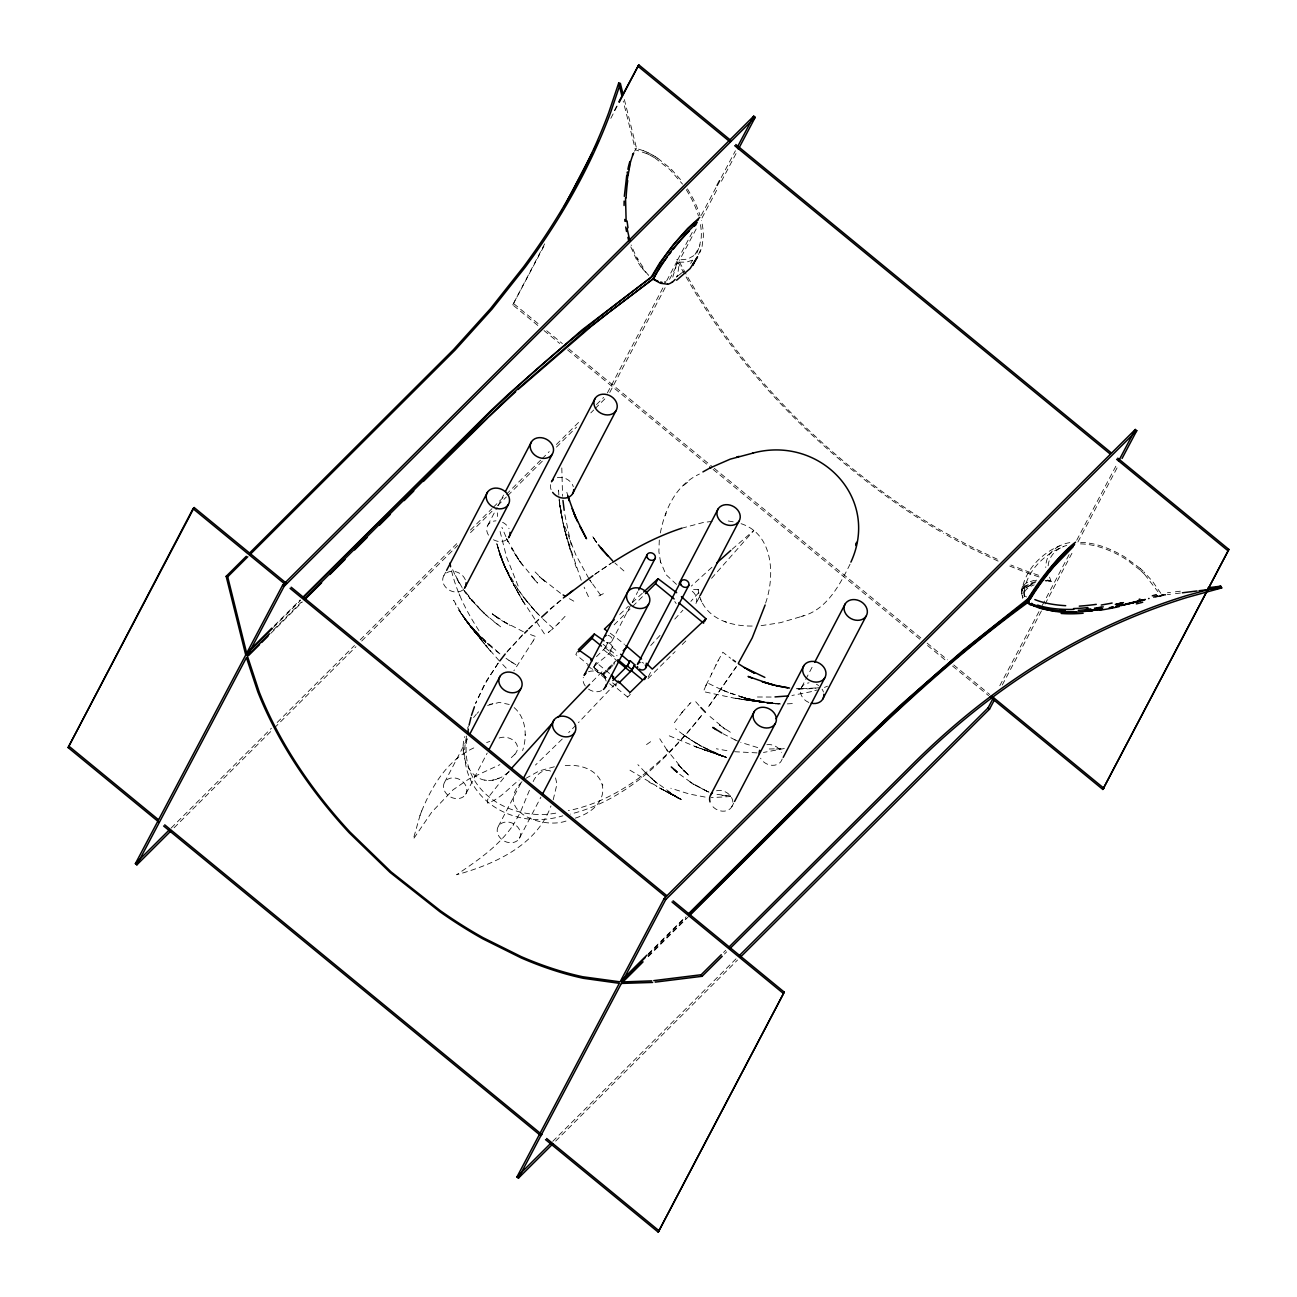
<?xml version="1.0" encoding="UTF-8"?>
<svg xmlns="http://www.w3.org/2000/svg" width="1297" height="1297" viewBox="0 0 1297 1297"><rect width="100%" height="100%" fill="white"/><g stroke="black" fill="none" stroke-linecap="round" stroke-linejoin="round"><path stroke-width="0.75" stroke-dasharray="5 3.75" d="M692.258 260.211L686.453 262.14L679.433 262.156L677.699 274.332A43.368 19.568 70.8 0 1 676.548 277.218M514.147 707.595C526.242 718.003 527.328 736.226 522.626 750.574M493.541 780.016C470.422 784.734 458.311 755.276 464.861 736.453M467.001 738.593C458.263 791.446 512.412 823.173 559.153 812.441M561.812 467.941L562.558 496.265M1048.154 565.784C1048.851 555.748 1057.331 547.772 1066.783 545.437M659.298 540.038L658.876 551.549L660.676 562.833M1023.982 591.902L1024.825 596.588M1024.095 591.254C1027.289 570.242 1044.555 554.062 1063.653 546.507M466.628 736.048C453.172 793.845 510.11 832.026 562.849 815.813M660.351 532.954C665.021 508.943 675.996 484.916 699.391 474.07M765.587 603.105C775.249 575.479 773.417 533.245 740.084 523.372M694.981 254.471L699.261 247.273L701.223 237.756A84.386 47.584 45.1 0 0 700.267 223.473M553.203 799.795L556.964 784.101L554.905 775.136M420.082 815.213L413.289 839.191L431.788 812.084L452.993 789.857L468.671 779.124L499.864 764.663M1023.868 587.071A50.34 17.023 5.2 0 0 1023.074 588.011L1021.501 592.113A60.181 19.941 1.6 0 1 1022.214 590.2M1021.906 590.232L1022.668 588.692M666.172 513.109L665.312 515.412M421.72 810.949C432.55 784.572 449.086 757.675 476.793 746.65M419.952 815.57L421.882 810.528M696.829 253.174L700.056 244.825M698.516 254.455L702.066 246.479L703.363 236.524A87.872 49.545 45.1 0 0 701.888 222.63L701.385 220.441M529.435 790.311L520.113 812.83L513.093 825.249L513.693 824.406C498.324 846.617 478.658 859.635 456.609 874.762C494.222 864.353 536.877 845.433 550.966 805.94M699.813 252.672L701.012 249.656M467.52 728.33L468.412 726.255M850.086 564.13C839.775 584.817 826.854 609.444 802.875 616.01M705.876 685.627L706.33 684.654M706.006 685.351L703.379 691.593L733.713 698.045M706.152 685.027L718.376 660.189M711.34 674.245L711.761 673.402M715.847 665.134L716.333 664.177M533.424 640.491L513.855 670.808M533.164 641.01L534.234 638.87M611.973 641.058L631.315 604.029M632.239 602.278L637.767 591.691M537.801 325.45L512.753 304.892L545.372 242.49M614.356 110.537L618.085 103.42M512.753 304.892L545.567 243.139M610.822 118.335L618.28 104.068M443.817 575.722L445.682 572.172M487.818 525.253L497.108 507.5M498.032 505.717L503.609 495.065M444.579 782.302L467.698 738.106M465.704 794.202A12.127 9.857 27.6 0 0 454.161 777.908A12.127 9.857 27.6 0 0 445.568 792.678A12.127 9.857 27.6 0 0 465.704 794.202L487.202 753.054M577.522 651.256L575.819 654.515L588.319 664.777M498.291 826.416L521.41 782.204M587.557 665.539L592.259 669.414L596.263 662.54L609.622 673.548M596.263 662.54L593.151 668.474L609.087 681.573M596.425 656.704L604.532 648.63L607.855 642.793M604.532 648.63L608.082 642.566C622.917 649.635 594.237 662.102 592.259 669.414M612.865 646.279L609.168 652.521L616.415 658.471M594.058 667.615L602.327 674.408L614.778 661.956M605.942 677.374L603.235 675.007L612.978 665.312M519.416 838.3A12.127 9.857 27.6 0 0 507.857 822.022A12.127 9.857 27.6 0 0 499.264 836.776A12.127 9.857 27.6 0 0 519.416 838.3L540.914 797.152M609.655 683.697L614.356 687.556L615.848 684.719M618.102 681.12L614.356 687.556M612.622 682.87L616.172 685.773L615.135 686.794L627.635 697.056L630.018 692.501M648.224 676.904L651.467 670.679M699.342 597.123L695.646 604.191A12.127 9.857 27.6 0 0 690.798 590.167M731.8 806.783L733.648 803.248M801.643 687.199L813.722 664.113M607.385 392.926L663.107 287.529M666.658 280.833L677.261 260.762L676.515 259.319L676.58 261.167M677.553 259.984L692.614 231.741M701.288 215.334L716.268 186.995M721.262 177.543L735.415 150.776M609.752 392.456L665.134 287.707M669.528 279.39L678.315 262.756A402.346 226.845 45.1 0 0 782.496 405.669C814.97 439.829 850.962 470.568 889.11 498.21A423.957 239.037 45.1 0 0 943.357 533.278M696.181 228.969L679.45 260.357M702.017 217.945L718.052 187.611M721.44 181.223L737.474 150.874M999.792 685.708L1041.329 607.158M1042.237 605.456L1069.328 554.224M1076.705 540.249L1116.685 464.634M1002.289 684.994L1041.426 610.968M1045.074 604.094L1073.284 550.722M1077.92 541.968L1118.371 465.428M718.1 660.724L722.834 652.229L730.568 658.228M533.164 781.605C535.807 775.184 543.654 767.678 551.014 771.245M514.714 754.514C524.345 743.489 507.111 732.854 497.124 739.014M736.437 666.447L707.822 707.692L736.242 666.966M672.786 277.153L676.694 263.631M690.62 263.437L692.663 260.227M674.375 722.705L683.811 710.124M498.097 663.156L483.862 685.643L475.594 703.396L487.121 679.855L498.729 662.459M473.6 717.549L476.275 714.258M1023.349 586.374L1024.273 585.32M514.941 754.222L508.635 760.155M681.736 712.718L691.771 701.547L689.501 703.785M701.612 715.312C667.485 758.534 624.019 799.292 568.329 810.674M701.061 716.155C667.096 759.15 625.267 800.573 570.356 814.094M506.868 652.099L523.323 634.411M507.386 651.353L523.761 633.471M509.186 771.05L490.039 795.142L487.315 800.314L487.494 803.086C499.993 799.341 508.91 787.782 519.124 780.081M565.087 616.318L557.175 624.765M711.55 578.316L753.833 530.457L732.189 549.215M698.759 592.599L690.863 601.37M674.797 619.123L682.887 610.206M659.995 635.4L650.672 645.582M1025.943 588.027L1027.143 586.909M615.329 683.778L578.43 722.64M477.037 713.415L478.674 711.794M576.014 725.104L568.653 732.594M592.324 681.606L604.483 669.252M559.396 622.544L551.582 629.92M274.445 625.527L300.255 599.846M273.472 627.343L300.564 600.381M273.489 629.872L301.374 602.1M270.749 633.439L302.379 601.938M171.188 828.021L271.43 728.217M277.153 722.51L354.486 645.517M360.209 639.826L457.582 542.876M470.471 530.035L491.952 508.651M493.379 507.224L504.841 495.827M506.268 494.4L540.638 460.176M542.065 458.749L549.231 451.615M556.397 444.498L580.732 420.26M596.49 404.567L603.64 397.449M174.106 827.778L272.905 729.4M274.348 727.974L355.962 646.717M361.701 641.01L457.63 545.486M470.519 532.645L492.001 511.261M497.724 505.554L506.316 497.01M507.759 495.584L543.556 459.932M556.445 447.108L576.484 427.151M590.816 412.884L593.669 410.03M595.096 408.604L606.558 397.206M614.13 624.846L631.25 607.807M632.677 606.38L644.09 595.015M602.327 674.408L616.497 660.303L608.277 653.412M613.854 664.421L614.746 663.545M603.186 675.105L614.519 663.837M627.635 697.056L630.342 694.381M648.014 678.59L675.121 651.597M682.254 644.496L686.535 640.232M648.305 953.781L683.973 918.276M648.062 954.722L686.145 916.801M648.03 956.197L686.081 918.325M648.354 956.586L688.042 917.076M723.515 952.484L725.753 950.263M724.456 954.041L726.693 951.82M552.749 1141.344L736.031 958.84M555.651 1141.101L737.523 960.039M562.25 739.014L535.466 765.035M1023.982 587.103L1030.175 583.342M521.994 781.686C492.714 811.371 544.708 830.469 567.875 820.32M528.803 629.094L540.136 618.474M528.641 628.672L539.39 618.604M619.707 614.486L628.461 606.218M607.369 643.247L606.526 642.68M632.223 602.7L642.599 593.005M693.798 255.639L687.637 259.124L679.936 259.838L676.369 264.021L677.942 262.999M711.972 567.259L706.946 571.815A1400.971 227.98 -51.9 0 0 691.317 586.098M550.155 609.023L560.304 600.479M509.137 771.861L501.161 777.406L492.52 780.243M550.366 609.233L561.115 600.219M550.836 630.423L548.209 632.514L551.89 629.677M683.6 485.467L687.507 482.354M680.244 274.056L676.904 276.666L683.908 271.203M646.522 744.591L652.342 740.474M1026.446 587.525L1034.049 583.407M525.642 778.476L539.13 770.937L554.532 766.722M594.561 574.555L611.746 562.817M595.21 573.971L610.919 563.498M1028.067 586.212L1033.061 583.763M603.364 593.653L597.998 596.377M1059.357 545.972C1048.56 552.084 1045.949 559.072 1045.739 567.47M1069.847 542.616A93.935 52.966 45.1 0 0 1065.907 543.475C1044.263 550.285 1024.808 568.508 1021.76 591.529C1021.923 593.345 1022.766 595.047 1023.836 596.507M487.623 705.422L499.232 702.407L509.235 704.466M575.301 818.131C619.917 803.945 606.38 760.269 562.622 765.83M824.438 687.442L827.567 686.162M1030.353 581.607L1034.049 580.375M761.112 625.673L780.421 622.673L801.773 616.399M800.914 616.723L803.751 615.686M486.618 742.565L489.812 741.398M489.52 704.53L490.833 704.076M491.758 703.752L492.941 703.347M496.832 779.157L494.497 779.805M497.805 778.816L499.118 778.362M681.752 528.219L703.363 522.464L712.799 521.313M814.759 690.669L817.045 689.988M784.312 748.531L763.463 752.455M811.549 691.593L791.916 695.484M1035.963 581.623L1034.422 581.98A42.671 14.689 6.4 0 0 1030.304 583.391M730.681 796.553L711.259 797.623M803.119 688.95L798.028 688.82L817.288 687.913M815.246 688.204L818.602 687.702M1180.351 591.189L1175.309 591.821M1180.383 593.037L1175.341 593.669M1170.51 592.421L1167.397 592.761M1170.51 594.253L1167.365 594.593M1045.69 581.105L1047.441 580.943M778.962 748.872L780.989 748.709L768.213 749.018M1160.88 593.345L1152.595 581.461L1144.035 571.977M776.287 749.082L778.2 748.953M1047.295 580.067L1050.862 580.716L1049.63 580.797M792.321 703.59L786.776 703.898L788.43 703.866M757.026 752.876L734.248 751.709M771.164 697.04L756.021 696.992M730.665 795.92L715.393 794.218M752.179 626.046C733.097 626.289 710.659 620.29 701.693 601.711M698.58 589.746L691.317 589.26M798.028 688.82L801.238 688.918M760.999 701.888L751.336 699.877L780.599 703.963M796.293 688.691L799.795 688.885L796.374 688.691M779.14 703.898L765.181 702.585L748.337 699.083L763.803 702.358L757.837 701.337L779.14 703.898L732.854 697.916L736.972 698.597M773.466 703.541L777.616 703.817L759.864 701.855L773.466 703.541L761.307 701.969L766.235 702.715M774.876 703.671L776.222 703.768L757.497 701.58L767.662 702.779M775.865 703.687L755.324 701.255L762.652 702.228L760.285 701.936M774.131 703.541L762.101 702.163L767.305 702.796L764.257 702.439M726.515 795.92L721.975 795.515L724.585 795.758M768.57 703.006L772.364 703.379M757.643 701.385L765.181 702.585L743.813 697.818L771.747 703.25M766.397 702.715L769.559 703.039M757.497 701.58L762.523 702.163M765.003 702.52L745.84 699.958M759.75 701.839L751.53 700.785L756.102 701.369M755.049 701.239L757.172 701.531L748.58 700.364M753.152 700.996L744.105 699.715M705.114 797.071L689.307 794.007L670.841 788.252M769.234 703.12L747.169 698.791M679.433 262.075L679.531 262.091A400.206 225.646 45.1 0 0 783.307 404.777C815.683 438.84 851.562 469.482 889.612 497.043A421.59 237.708 45.1 0 0 943.681 531.965L970.513 546.523L998.009 559.574A421.298 237.546 45.1 0 0 999.841 560.369M745.451 699.91L741.219 699.278L754.384 701.158M484.689 780.081L486.537 780.356M759.523 701.693L764.922 702.52M737.944 698.743L742.451 699.472M726.936 750.671L716.333 748.774M759.41 701.612L764.711 702.488M763.803 702.358L748.337 699.083M677.78 259.562L676.726 259.368M728.265 520.972L738.382 522.723M762.879 702.261L739.371 696.44L746.537 698.613L725.104 691.22M757.724 747.591L740.765 742.354M750.412 699.618L757.091 701.174M730.276 693.247L751.433 699.877M740.165 696.7L745.645 698.337M721.294 755.567L714.663 753.395L725.963 757.172M725.574 757.043L716.884 754.157L726.417 757.383L716.025 753.703M718.797 754.773L714.663 753.395L723.839 756.427L712.264 752.568M697.364 747.38L701.029 748.693L694.495 746.31L716.479 754.011L706.249 750.493M719.689 755.049L722.656 756.119L717.873 754.384L726.417 757.383M723.499 756.378L718.489 754.578M713.01 752.844L702.18 749.099M1038.557 575.268L1033.904 573.696A421.298 237.546 45.1 0 1 1010.898 565.022M703.185 749.471L708.843 751.417M717.046 754.189L724.569 756.767L702.909 747.121L725.834 757.335M707.643 751.028L704.806 750.039L705.908 750.412M535.158 636.324L528.917 633.99M724.18 621.376L726.547 622.236M721.602 755.762L716.674 753.816L724.812 756.897M698.191 747.688L667.858 735.253M720.078 755.178L723.191 756.329M643.263 150.647L636.584 148.539L624.279 99.188M723.11 756.329L716.819 753.93L720.71 755.454M643.344 150.679L646.684 152.073M725.607 691.414L720.71 689.339L730.843 693.457M707.562 791.592L690.02 781.978L693.571 784.312L707.562 791.592L692.809 783.826L693.571 784.312L679.693 774.293M714.388 752.811L718.068 754.384L713.123 752.26L719.462 754.951M523.34 631.72L500.82 620.047L510.37 625.576M998.139 561.115L970.464 547.983L943.47 533.326M721.083 689.485L707.562 682.984M734.41 739.598L737.636 741.057M646.749 152.106L648.143 152.77M646.976 153.695L635.433 149.771L623.208 101.085M647.025 153.711L649.408 154.862M735.286 740.02L722.575 733.47M712.799 752.098L713.788 752.568L695.062 742.549L700.445 745.726M648.224 152.803L649.619 153.5M667.144 792.029L670.938 793.975L662.475 789.516L673.905 795.547L665.831 791.283M664.615 790.667L661.048 788.787L680.374 798.968L656.687 786.42M709.508 750.541L699.796 745.353M670.257 793.667L671.781 794.461M672.576 794.899L676.58 796.974L670.549 793.732L680.05 798.952L671.587 794.072L679.936 798.984L674.408 795.791L678.542 798.141M650.251 153.824L653.007 155.316M650.024 155.186L654.888 157.942M672.446 794.785L681.33 799.552L667.842 791.51L674.294 795.758M679.644 798.66L671.959 794.445L676.094 796.78L673.662 795.418M659.476 787.928L661.94 789.257L628.348 769.234M670.517 793.78L676.531 796.99M677.277 797.46L672.948 794.899L681.573 799.779M573.777 601.16L568.167 597.982M668.587 792.743L672.284 794.737M677.877 797.736L672.884 794.915L678.671 798.255M730.341 732.238L719.543 725.055L725.299 729.271L708.032 714.89M507.711 624.149L492.228 613.773L498.988 618.864L492.714 614.211L495.584 616.415M653.072 155.364L655.261 156.661M648.986 782.059L652.196 783.907M696.213 743.246L691.025 739.987L701.093 746.115M677.812 797.833L655.066 781.491L659.2 784.961M655.325 156.71L657.709 158.218M654.936 157.975L669.722 169.421L682.53 184.109M513.142 663.075L508.732 660.189L517.39 665.701M676.483 584.38L665.993 574.636L660.173 560.936M687.491 737.62C670.711 726.109 704.66 749.212 687.134 737.393M657.774 158.266L670.889 168.788L682.449 181.775M560.531 593.264L539.212 576.435L544.935 581.672L534.964 571.799M508.91 660.319L506.025 658.325M683.487 734.832L675.494 728.784M498.551 618.604L491.839 613.368M495.957 650.867L500.869 654.628L475.448 631.979L479.193 635.903L461.197 613.789L474.864 631.979L458.976 610.255L472.967 629.321L468.622 623.938M494.027 621.782L500.804 626.954L485.386 614.47L471.816 600.543L486.002 615.005L479.744 609.104M611.989 647.138L617.55 651.645M688.739 775.055L682.854 769.851L688.302 774.779L683.227 770.272L685.529 772.396M623.906 570.939L614.956 563.06M603.51 649.651L608.228 653.51M513.871 303.757L540.492 325.612M546.75 330.751L562.395 343.608M568.653 348.747L712.669 467.001M714.225 468.282L920.838 637.946M927.096 643.101L947.442 659.8M953.717 664.939L989.708 694.511M544.059 330.589L559.704 343.446M567.535 349.866L711.534 468.12M713.107 469.417L921.275 640.361M927.533 645.501L946.324 660.919M952.582 666.058L988.59 695.63M603.105 644.301L617.08 655.779M605.31 647.852L610.028 651.726M594.123 667.517L602.392 674.31M603.235 675.007L606.331 677.553M492.455 648.03L483.83 640.41M553.268 628.413L543.184 619.236M485.386 614.47L489.034 617.664M1140.225 568.426L1124.418 556.753A90.547 51.053 45.1 0 0 1078.407 542.389M1140.339 568.54L1143.062 571.037M687.799 774.422L676.823 763.187L684.508 771.488L666.593 749.52L668.717 752.568M1140.014 569.95L1127.644 560.369A75.161 42.379 45.1 0 0 1119.23 555.294L1114.966 553.073A91.26 51.458 45.1 0 0 1078.407 543.897M1140.663 570.55L1144.473 574.214M469.076 624.57L489.374 645.42L469.79 625.446L485.856 642.307L479.517 636.227M538.612 614.665L534.38 610.157L542.357 618.442M1144.635 574.393L1157.945 591.74M480.457 609.817L462.867 588.806M645.063 772.185L637.881 764.663M506.203 668.101L501.599 663.318M480.166 636.859L472.805 629.029M507.046 539.584L519.87 561.455L537.639 583.066L534.413 579.597M499.215 660.773L485.986 645.744L490.785 651.353L488.029 648.16M534.721 610.53L523.518 597.139L534.721 610.53L530.846 606.169M472.124 628.251L476.096 632.66L467.941 623.144L482.387 639.064L465.039 619.253L467.26 622.187M699.018 705.487L694.398 700.202M531.527 576.322L534.704 579.921M475.253 631.752L468.865 624.327L472.351 628.51M472.367 628.802L480.62 639.21L466.272 620.923L473.535 629.839M469.822 625.494L474.313 630.796L467.941 623.144M485.986 645.744L488.693 648.922M469.336 597.56L470.244 598.711L464.91 591.756L472.659 601.565M483.716 643.004L486.699 646.587L463.71 617.469L470.373 626.321M483.441 642.68L478.609 636.73M482.549 641.61L470.227 626.111M470.552 626.467L471.784 627.975M527.555 602.246L517.373 588.562L524.896 598.938M467.131 622.122L473.324 630.05L466.385 621.133M473.551 630.391L476.923 634.655M475.01 632.223L470.211 626.029L475.156 632.433M642.42 268.657L648.468 275.24L641.545 266.76M470.892 626.954L467.585 622.673L469.563 625.267M600.592 595.145L589.713 579.889M465.039 619.253L468.298 623.63M544.4 633.844L521.41 598.598L525.431 605.391M520.583 562.444L517.649 558.213L522.902 565.605L519.87 561.455M464.877 619.091L453.626 600.235L455.977 604.937M596.717 542.6L595.015 540.217L597.236 543.33L592.064 535.548L594.431 539.309M462.737 616.026L465.915 620.501M596.669 542.649L592.032 535.45M666.95 750.039L659.751 738.755M591.675 582.888L589.811 580.051M462.105 587.59L454.128 573.031M517.86 589.292L505.457 567.843M479.015 630.715C466.109 611.098 455.344 589.665 450.578 566.53M686.291 189.638L691.35 198.425A84.775 47.794 45.1 0 1 698.467 215.999M458.749 609.833L461.683 614.502M514.228 552.798L518.411 559.315L511.521 548.226L512.396 549.701M588.725 578.381L575.706 554.63L565.054 526.955M521.41 598.598L523.793 602.683M519.821 595.793L521.994 599.619L514.147 585.514M638.335 261.605L631.088 244.971M517.26 591.27L519.513 595.274M518.751 593.945L504.825 566.935L498.08 549.004L504.095 565.395L512.996 583.342M518.054 592.697L513.563 584.477L515.963 588.87M636.422 259.465L630.682 246.592M505.879 569.237L514.552 586.309L512.25 581.996M510.629 578.884L511.715 580.959L503.836 564.73M509.591 576.808L513.272 583.942M500.853 557.256L500.042 555.084L510.71 578.932M510.872 579.305L511.926 581.38L509.543 576.679M508.165 574.004L510.499 578.624L507.5 572.625M508.165 574.036L509.316 576.306L504.825 566.935L507.062 571.782M505.603 568.686L508.067 573.663L502.879 562.493M506.446 538.304L507.97 541.514L501.923 527.328M588.449 596.685L584.12 587.152M504.095 565.395L506.543 570.664L497.075 545.356L504.792 566.902M518.103 585.985L506.527 556.916L499.28 528.349M699.359 595.534L700.866 599.863M700.769 599.652L701.774 601.905M502.036 560.466L506.025 569.594M1022.214 595.907L1023.074 597.512L1021.614 594.075A71.854 24.043 -2.2 0 0 1021.906 595.923M452.685 569.691L455.02 574.993M503.998 565.103L496.281 542.016L500.464 556.348M459.057 593.815L459.835 595.663M1050.781 580.553L1049.516 577.133M501.242 558.423L503.268 563.465M581.218 580.278L566.14 535.385M501.696 559.607L499.264 552.733M574.911 563.595L576.403 567.746M571.539 553.576L572.934 557.856M569.853 548.242L571.28 552.717M559.088 498.697L562.768 521.961L559.169 499.929L562.768 521.961L570.323 549.717L568.832 544.87M569.302 546.459L566.951 538.385M602.813 785.123L602.538 784.182M568.216 497.14L566.594 491.45L567.162 493.444M565.784 534.202L567.194 539.212M567.454 540.184L564.989 531.138L566.351 536.212M564.082 527.555L562.217 519.335L565.557 533.278L564.244 528.171M571.28 545.275L564.762 514.244M563.514 525.188L564.795 530.408M698.84 593.507L698.11 589.324M560.628 511.018L561.147 514.001L559.785 505.327L560.174 507.97M560.369 509.186L560.742 511.602L559.461 502.669M559.866 505.96L559.169 499.929M497.318 512.866L497.626 516.465M558.829 495.114L558.521 488.353L558.602 490.996M1021.485 593.021L1021.598 593.929L1021.485 592.842M525.188 734.28L525.22 735.172M463.434 747.672L463.499 750.931M641.918 662.459A4.458 3.632 27.6 0 1 643.669 663.189M608.001 635.352A4.458 3.632 27.6 0 1 612.184 640.459A4.458 3.632 27.6 0 1 606.412 642.404M506.543 539.747A12.127 9.857 27.6 0 1 492.665 539.276M488.483 535.158A12.127 9.857 27.6 0 1 496.005 520.827M502.571 522.286A12.127 9.857 27.6 0 1 509.04 528.657M782.204 758.94A12.127 9.857 27.6 0 1 772.38 765.327A12.127 9.857 27.6 0 1 760.528 758.21M766.867 744.721A12.127 9.857 27.6 0 1 781.507 752.39M551.095 489.585A12.127 9.857 27.6 0 1 550.901 483.084M557.337 477.685A12.127 9.857 27.6 0 1 573.306 486.667M716.511 790.765A12.127 9.857 27.6 0 1 731.8 798.044A12.127 9.857 27.6 0 1 726.482 810.755A12.127 9.857 27.6 0 1 710.951 804.091M462.543 590.216A12.127 9.857 27.6 0 1 444.952 586.309A12.127 9.857 27.6 0 1 448.892 571.815A12.127 9.857 27.6 0 1 465.347 579.84M601.581 690.653A12.127 9.857 27.6 0 1 588.271 688.95M585.271 686A12.127 9.857 27.6 0 1 583.31 677.374M588.481 671.765A12.127 9.857 27.6 0 1 606.121 681.006M808.793 702.439A12.127 9.857 27.6 0 1 800.525 691.301A12.127 9.857 27.6 0 1 809.036 682.822M816.397 684.232A12.127 9.857 27.6 0 1 818.618 685.562M822.087 689.193A12.127 9.857 27.6 0 1 823.433 692.063M610.206 633.212A181.953 102.593 45.1 0 1 624.473 644.382M676.191 603.527A12.127 9.857 27.6 0 1 674.797 601.5M1024.533 596.766A72.697 24.221 -3.5 0 1 1024.063 595.258M1024.581 591.951A48.313 15.84 2 0 1 1034.179 584.85M1045.025 580.683A42.72 14.543 6 0 1 1048.916 580.343M1022.701 598.339A84.516 29.75 -7.7 0 1 1022.441 597.82M1023.333 588.757A44.828 15.013 4.4 0 1 1037.178 582.142M1024.063 595.015A57.992 18.806 1.5 0 1 1026.203 588.06M1025.003 586.536A45.541 15.791 7.8 0 1 1025.473 585.709M1048.446 581.64A46.465 13.959 4.3 0 1 1051.705 581.429M643.02 267.117A93.173 49.059 -88.6 0 1 637.297 257.811M634.492 151.165A59.127 14.818 -88.5 0 1 635.206 150.128A61.218 15.434 -88.8 0 1 636.519 148.053M1039.075 576.954A423.957 239.037 45.1 0 1 1007.396 565.087M687.394 188.859A73.783 41.601 45.1 0 1 687.75 189.411L692.89 198.295A87.839 49.529 45.1 0 1 700.088 215.724M1034.666 580.634A43.223 14.332 5.7 0 1 1036.725 580.164M1023.852 585.239A45.719 16.034 7 0 1 1029.445 581.299M1021.987 591.092A57.084 19.147 4.5 0 1 1022.749 586.293M1026.527 597.009A86.137 29.474 -5.3 0 1 1025.57 596.166M641.285 267.36A95.135 52.464 -86.2 0 1 638.011 262.237M811.971 688.545L806.442 688.902L811.971 688.545M708.956 792.11L706.33 791.089L708.924 792.127M656.055 782.35L651.516 778.346L656.055 782.35M652.294 779.043L648.078 775.136L652.294 779.043M648.662 775.687L644.674 771.796L648.662 775.687M465.915 593.151L463.904 590.33L465.915 593.151M459.268 583.034L456.512 578.024L459.268 583.034"/><path stroke-width="1.5" d="M624.068 205.51L624.133 201.084M625.527 197.728L626.143 221.511M624.327 196.366L626.775 174.965M467.795 732.87L468.33 729.044M627.245 179.764L627.975 175.111M850.897 562.136C880.825 497.108 818.974 434.868 752.649 453.172M856.506 542.324L856.15 544.318M627.1 173.133L627.343 171.917M856.296 543.54L855.89 545.534M629.045 169.469L630.05 165.092M627.894 169.291L628.413 167.037M469.076 725.169L471.006 717.306M628.478 166.762L628.688 165.951M623.079 94.357L620.388 83.511L618.718 82.992L608.779 112.515A1030.158 619.496 -14 0 1 523.599 266.842L490.509 308.637L453.61 349.541L249.64 552.96M620.388 83.511L610.611 112.547A1032.12 620.663 -14 0 1 525.22 267.198L492.066 309.059L455.117 350.012L250.045 554.549M471.476 715.328L474.426 706.8M765.133 604.986L752.228 637.865L738.366 663.237M609.833 311.718L654.304 278.012M304.033 599.457L467.877 436.359L516.433 390.121L585.936 329.843L652.845 279.017L660.368 265.982L672.17 249.689L685.61 233.914L697.235 222.549M654.823 276.861L655.569 275.337M638.675 589.924L655.261 558.196M645.582 668.101L688.869 585.239M158.915 822.12L68.125 747.575L193.026 508.667L194.161 507.549L286.507 583.374M68.125 747.575L194.161 507.549M560.288 213.956L562.152 210.39M564.017 206.823L591.983 153.338M593.848 149.771L598.501 140.854M619.009 101.636L638.773 64.85L731.135 140.692M567.94 200.354L592.178 154.003M619.204 102.285L638.773 64.85M446.606 570.388L487.461 492.276M505.457 491.514L531.462 441.807M464.926 587.622L508.278 504.679A12.127 9.857 27.6 0 0 497.254 488.158A12.127 9.857 27.6 0 0 488.077 502.588A12.127 9.857 27.6 0 0 508.278 504.679M508.927 537.169L552.279 454.209A12.127 9.857 27.6 0 0 541.238 437.689A12.127 9.857 27.6 0 0 532.078 452.118A12.127 9.857 27.6 0 0 552.279 454.209M551.517 481.803L595.161 398.357M572.625 493.703L615.978 410.76A12.127 9.857 27.6 0 0 604.937 394.239A12.127 9.857 27.6 0 0 595.777 408.668A12.127 9.857 27.6 0 0 615.978 410.76M469.546 734.572L500.075 676.207M489.082 749.471L520.875 688.61A12.127 9.857 27.6 0 0 509.851 672.105A12.127 9.857 27.6 0 0 500.691 686.535A12.127 9.857 27.6 0 0 520.875 688.61M578.511 651.824L592.032 638.367L594.318 633.99L604.094 640.88M523.258 778.67L553.787 720.321M646.992 554.905L584.136 675.413A12.127 9.857 27.6 0 1 585.952 673.273M542.795 793.569L574.587 732.724A12.127 9.857 27.6 0 0 563.563 716.203A12.127 9.857 27.6 0 0 554.403 730.633A12.127 9.857 27.6 0 0 574.587 732.724M645.517 593.604L655.504 583.65L658.082 578.738L676.661 592.697M605.245 687.313L648.581 604.37A12.127 9.857 27.6 0 0 637.557 587.849A12.127 9.857 27.6 0 0 628.397 602.278A12.127 9.857 27.6 0 0 648.581 604.37M612.816 678.412L613.562 676.969L611.325 675.007M618.993 682.952L632.125 669.868L634.784 664.794L630.18 660.708L626.564 666.804L617.875 659.67M612.865 680.487L627.424 666.01L630.18 660.708M634.784 664.794L631.347 670.646L642.291 679.628M679.174 583.407L718.181 508.829M637.557 664.21L680.601 581.931M644.56 679.563L645.971 676.856L634.022 665.523M700.25 595.372L738.998 521.232A12.127 9.857 27.6 0 0 727.957 504.728A12.127 9.857 27.6 0 0 718.797 519.157A12.127 9.857 27.6 0 0 738.998 521.232M704.417 621.733L705.957 618.799L681.395 596.62M710.691 794.866L754.335 711.437M776.06 718.814L803.929 665.556M734.572 801.481L775.152 723.823A12.127 9.857 27.6 0 0 764.128 707.319A12.127 9.857 27.6 0 0 754.967 721.748A12.127 9.857 27.6 0 0 775.152 723.823M814.646 662.345L845.287 603.754M783.226 757.367L824.73 677.942A12.127 9.857 27.6 0 0 813.705 661.438A12.127 9.857 27.6 0 0 804.545 675.867A12.127 9.857 27.6 0 0 824.73 677.942M822.752 699.115L866.104 616.156A12.127 9.857 27.6 0 0 855.08 599.636A12.127 9.857 27.6 0 0 845.92 614.065A12.127 9.857 27.6 0 0 866.104 616.156M545.518 1139.609L658.228 1232.15L784.247 992.108L673.111 900.848M658.228 1232.15L784.247 992.108M990.146 696.911L1102.839 789.451L1228.875 549.425L1117.738 458.165M1102.839 789.451L1228.875 549.425M171.236 830.631L136.882 864.84L135.391 863.656L245.733 654.985L272.192 628.64M246.284 556.3L226.164 576.338L227.688 576.808L246.673 653.202L282.616 585.206L753.735 116.146L755.211 117.33L738.333 149.268M136.882 864.84L246.43 657.644L257.763 691.739A302.525 170.572 45.1 0 0 349.25 832.836L390.04 872.395L439.991 911.823A323.861 182.601 45.1 0 0 482.889 938.898L521.216 957.948A323.861 182.601 45.1 0 0 583.504 978.327L619.334 983.321L516.936 1176.979L518.427 1178.162L552.798 1143.954M1122.051 458.473L1136.772 430.653L1135.28 429.469L664.161 898.529L620.112 981.845L582.856 976.771A321.948 181.515 45.1 0 1 521.102 956.57L483.084 937.666A321.948 181.515 45.1 0 1 440.445 910.77L391.143 871.924L349.979 832.026A300.596 169.485 45.1 0 1 259.254 692.095L247.354 655.893L284.092 586.39L755.211 117.33M717.095 185.422L719.592 180.705M737.085 147.631L753.735 116.146M518.427 1178.162L621.393 983.434L643.069 961.855M651.743 980.872L622.171 981.942L665.653 899.713L1136.772 430.653M738.901 955.986L988.055 707.919L993.47 697.673M1118.549 461.116L1135.28 429.469M740.376 957.186L989.546 709.102L994.102 700.493M656.217 274.121L656.914 272.84M688.723 915.682L843.261 761.858L892.612 714.566A747.348 106.5 -50.5 0 1 904.706 703.428C944.135 666.399 988.46 631.428 1030.466 599.003M697.121 257.422L690.101 268.576L676.612 280.217M694.349 262.367L692.663 265.35L697.559 256.741M1028.651 600.997L1031.131 596.782A53.842 7.669 -50.5 0 1 1038.881 585.174M1028.262 598.582L962.585 650.835L902.647 703.298A752.536 107.229 -50.5 0 0 890.553 714.452L841.186 761.777L687.929 914.32M657.676 271.495L662.135 264.361M1030.791 598.468L1031.699 596.928M1032.25 596.02L1034.358 592.664M1034.682 592.178L1036.903 588.838M662.524 263.794L664.518 260.859M1037.26 588.319L1039.594 584.979M664.939 260.259L667.144 257.179M1038.897 585.158L1041.053 582.175A47.114 6.712 -50.5 0 1 1043.809 578.494L1049.241 571.555A42.558 6.063 -50.5 0 1 1063.248 555.473L1065.518 553.106A44.293 6.307 -50.5 0 1 1074.532 544.627M1040.016 584.396L1043.485 579.678M499.848 660.919L505.182 654.012M675.137 279.487L672.251 282.357M669.025 254.65L670.971 252.072M1043.939 579.078L1048.673 572.998M672.997 249.478L677.618 243.82M1049.16 572.382L1053.699 566.886M678.169 243.155L685.724 234.66M1054.218 566.27L1073.105 546.783M511.683 768.132L552.506 723.142M1058.757 558.018L1061.059 555.554A42.298 6.031 -50.5 0 1 1075.537 542.211M558.018 717.29L589.632 684.362M686.275 234.076L689.453 230.801M227.688 576.808L247.808 556.77M246.673 653.202L271.867 628.105M302.833 597.285L490.396 411.181A612.946 87.337 -50.5 0 1 509.705 393.04L582.045 329.941L650.997 277.509L659.816 262.772L672.997 245.068L687.669 228.402L699.748 217.41M304.438 596.539L489.455 412.965A619.107 88.212 -50.5 0 1 506.414 396.979C552.052 353.335 602.57 314.101 652.504 276.229C664.275 254.958 679.693 235.276 698.418 219.679M247.354 655.893L269.5 633.844M248.602 655.471L259.513 644.625M261.686 642.453L267.993 636.178M305.119 599.214L321.624 582.775M329.876 574.555L345.002 559.493M354.632 549.912L367.002 537.59M379.389 525.269L390.381 514.309M404.145 500.626L413.759 491.028M423.389 481.446L487.737 417.926M135.391 863.656L169.761 829.448M622.819 979.17L646.976 955.095M622.041 980.629L644.982 957.802M688.626 914.336L830.745 772.85C891.914 712.069 955.711 653.558 1025.279 602.457C1040.534 582.71 1053.796 559.461 1074.532 544.108M622.171 981.942L641.107 963.104M689.356 915.763L832.933 772.817C894.557 711.68 958.872 652.553 1029.137 601.565M653.753 980.629L701.158 974.744L721.278 954.722M729.109 946.923L910.235 766.576C942.465 734.183 977.533 704.595 1015.275 678.817A1032.12 780.989 82.9 0 1 1186.998 595.469L1220.704 586.195L1221.742 587.914L1187.468 597.333A1030.158 779.513 82.9 0 0 1016.086 680.487C978.392 706.217 943.357 735.788 911.175 768.132L730.049 948.48M655.196 982.121L702.099 976.301L722.218 956.278M516.936 1176.979L551.306 1142.77M590.735 659.557L591.4 658.892L578.365 649.635L594.318 633.99M613.562 676.969L612.735 677.78L617.323 681.882L618.102 681.12L630.018 692.501L645.971 676.856M623.16 650.705L627.262 646.7L641.561 658.989M524.685 633.082L527.441 630.423M488.969 416.742L490.201 415.575A624.619 89.007 -50.5 0 1 502.377 404.032L515.639 391.726M614.162 619.739L604.402 629.077A181.953 102.593 45.1 0 1 607.304 631.104M643.636 592.048L658.082 578.738M518.054 389.522L590.8 326.779M705.957 618.799L652.294 669.122L646.214 663.27M541.595 617.161L547.447 611.876M716.884 562.833L730.762 550.479M694.284 226.229L696.003 224.754M591.886 325.92L607.758 313.323M563.336 597.966L572.901 590.443M567.259 595.064L592.924 575.706M612.573 562.444C634.249 548.55 657.206 536.196 681.752 528.219M702.925 471.897L710.27 467.828M710.108 467.909L730.276 459.138L752.892 453.123M1157.54 595.955L1156.373 596.328M1155.757 596.523L1153.714 597.139M1157.589 596.312L1155.87 596.831M1156.259 594.675L1152.287 595.826M1148.639 598.582L1149.045 598.468M736.712 457.063L739.063 456.382M1145.364 599.457L1144.197 599.781M1144.019 599.814L1144.846 599.603M1143.224 600.041L1143.37 599.992M1142.689 600.154L1141.976 600.608M1141.814 600.381L1141.587 600.462M1140.209 600.803L1141.376 600.495M1139.998 599.101L1139.058 599.344M1140.193 601.078L1138.458 601.241M1134.875 602.132L1139.025 601.354M1138.166 601.581L1137.291 601.792M1138.036 601.354L1134.988 602.375M1133.951 602.635L1133.254 602.797M1133.416 602.489L1132.2 603.056M1132.978 602.602L1131.681 603.186M1131.422 603.251L1132.605 602.7M1130.092 603.559L1131.633 602.943M1129.039 603.818L1130.644 603.17M1128.147 604.013L1129.655 603.413M1128.649 603.64L1124.904 604.775M1125.456 604.386L1123.624 605.051M1122.164 605.375L1124.272 604.645M1121.873 603.445L1117.382 604.418M1123.089 604.905L1121.046 605.618M1121.889 605.164L1116.231 606.348M1115.76 606.461L1117.057 606.202M1113.231 607.255L1111.578 607.58M1111.237 607.644L1113.15 606.98M1111.853 607.239L1109.227 607.726M1102.272 609.266L1099.11 609.752M1101.412 607.418L1096.792 608.131M1102.645 608.877L1089.383 611.049M1100.002 609.282L1094.019 610.125M1098.429 609.509L1094.425 610.06M667.533 284.173L660.449 283.265L652.845 279.017M1092.496 610.676L1091.458 610.806M1208.091 587.752L1220.704 586.195M1182.394 592.794L1197.018 590.978M1199.044 590.735L1208.123 589.6M1209.128 589.47L1213.165 588.968M1214.673 588.789L1221.742 587.914M1093.031 610.255L1089.042 611.082M1090.777 608.925L1085.816 609.477M652.667 982.429L621.393 983.434M1089.983 610.984L1076.461 612.087M1090.355 610.563L1088.345 611.163M1090.031 610.611L1088.702 610.741M788.317 695.922L775.022 696.911M1086.708 610.952L1085.378 611.065M1165.468 594.772L1161.561 595.096M1076.397 612.087L1073.332 612.2M1075.278 612.135L1073.721 612.2M1040.875 608.536L1055.58 611.503L1073.073 612.2M1072.376 611.714L1067.318 611.681M1069.766 611.746L1067.577 611.714M1067.253 611.698L1064.788 611.617M1065.177 610.255L1060.33 610.028M662.005 282.324L660.595 282.098M789.533 688.042L776.871 685.821M787.765 687.832L775.703 685.529M773.174 684.929L774.114 685.156L762.117 681.703L777.908 686.032M769.802 684.038L774.114 685.156M770.645 684.265L748.093 676.45L751.92 678.023M1039.464 608.098L1033.352 605.634M764.857 677.391L744.316 667.533L754.578 673.192L747.542 669.447M658.195 281.4L653.785 279.26M1035.055 606.396L1029.915 603.754M1035.849 605.602L1034.341 604.872M1033.125 605.521L1032.007 604.953M721.829 733.016L712.783 727.422L716.122 729.595M1032.574 603.899L1031.585 603.3M565.67 596.507L563.141 594.934M744.964 667.923L738.447 663.772M1029.51 603.51L1027.872 602.392L1029.072 603.218M735.48 661.762L732.967 659.978M590.638 659.654L592.129 660.789M988.055 707.919L989.546 709.102M282.616 585.206L284.092 586.39M664.161 898.529L665.653 899.713M735.821 144.534L1111.48 453.026M637.654 65.969L730 141.811M734.702 145.669L1110.345 454.145M1116.62 459.284L1227.74 550.544M991.281 695.792L1103.974 788.333M655.504 583.65L674.148 598.955M678.801 602.781L703.655 623.192M627.424 666.01L632.125 669.868M592.032 638.367L601.403 646.068M617.34 661.016L630.326 671.668M291.193 587.233L666.853 895.708M193.026 508.667L285.372 584.493M290.074 588.352L665.734 896.843M671.992 901.982L783.129 993.243M69.26 746.456L158.477 819.72M164.735 824.86L541.951 1134.632M546.653 1138.49L659.346 1231.031M163.6 825.978L540.833 1135.75M620.647 654.223L629.304 661.567M674.1 769.526L677.164 772.169L671.295 766.949M612.589 560.79L600.446 547.512L607.758 555.862M705.406 712.28L700.899 707.546M602.975 550.544L598.42 544.87M701.158 974.744L702.099 976.301M580.051 526.712L586.487 538.709L575.284 516.482L568.216 497.14M575.284 516.482L577.538 521.491M573.663 512.574L575.9 517.86L572.123 508.619M568.913 499.296L569.432 500.982L567.681 495.292M628.753 240.61L627.878 237.367M629.775 240.577L627.1 228.483M245.733 654.985L226.164 576.338M618.718 82.992L622.009 96.254M626.532 231.482L625.738 226.991M449.946 563.141L450.578 566.53M564.179 510.288L562.963 500.431M624.959 221.333L624.749 219.436M645.355 664.956A4.458 3.632 27.6 0 1 644.577 669.301A4.458 3.632 27.6 0 1 639.47 669.122M637.784 667.355A4.458 3.632 27.6 0 1 637.443 666.561M637.459 664.437A4.458 3.632 27.6 0 1 640.118 662.394M604.548 636.308A4.458 3.632 27.6 0 1 606.218 635.417M510.029 532.337A12.127 9.857 27.6 0 1 508.554 537.736M759.183 753.816A12.127 9.857 27.6 0 1 759.669 750.282M573.744 489.618A12.127 9.857 27.6 0 1 565.638 498.032A12.127 9.857 27.6 0 1 552.652 492.39M552.327 480.668A12.127 9.857 27.6 0 1 553.333 479.663M710.01 801.919A12.127 9.857 27.6 0 1 712.507 792.726M466.028 582.791A12.127 9.857 27.6 0 1 464.553 588.206M606.218 684.654A12.127 9.857 27.6 0 1 603.429 689.453M823.854 694.284A12.127 9.857 27.6 0 1 811.241 703.217M625.867 645.549A181.953 102.593 45.1 0 1 627.245 646.717M672.138 282.081A52.626 23.541 74.2 0 1 667.566 284.27M1087.956 607.612A83.721 26.832 -12.6 0 1 1073.527 608.569M1065.323 611.146A97.81 38.553 -15.6 0 1 1036.303 605.391M1136.059 601.873A58.316 3.988 -12.1 0 1 1132.427 602.765M1123.461 602.619A60.456 5.399 -11.6 0 1 1115.339 604.402M1103.261 606.85A69.714 14.867 -11 0 1 1094.49 608.196M1088.669 609.428A80.981 25.227 -12.6 0 1 1078.261 610.32M1073.851 609.395A99.966 37.726 -14.8 0 1 1037.649 605.083M1030.985 605.229A97.567 36.835 -12.4 0 1 1028.294 603.494M1142.722 602.23A56.711 5.82 -11.1 0 1 1136.334 603.883M1122.862 602.797A57.49 5.156 -11.6 0 1 1116.425 604.207M1112.129 603.04A63.326 9.76 -10.9 0 1 1101.25 605.034M1096.273 604.353A78.566 20.33 -11.3 0 1 1079.282 606.137M1066.977 611.989A97.275 37.937 -15.4 0 1 1031.634 603.672M1142.852 599.765A58.835 6.501 -11.3 0 1 1125.148 604.191M665.572 282.033A49.221 22 71.6 0 1 664.696 282.065M1028.326 598.517A53.015 7.555 -50.5 0 1 1039.756 581.186L1041.929 578.3A44.455 6.339 -50.5 0 1 1045.058 574.247L1047.96 570.583A41.115 5.853 -50.5 0 1 1058.774 558.002M1065.696 605.699A99.285 36.835 -11.5 0 1 1034.86 599.571M1083.157 613.238A85.083 33.382 -15.5 0 1 1061.157 613.449M1096.16 609.331A72.405 20.476 -11.9 0 1 1089.837 610.141M1119.327 606.542A63.926 14.17 -11.1 0 1 1099.921 610.239M628.656 165.854A59.192 14.818 -88.5 0 1 629.872 161.509M632.466 155.089A59.127 14.818 -88.5 0 1 633.131 153.662M1163.214 594.983A53.663 3.891 -11.1 0 1 1160.15 596.182M1160.377 595.842A55.512 3.599 -11.6 0 1 1158.659 596.377M629.872 164.443A61.218 15.434 -88.8 0 1 633.714 152.965M628.072 175.371A61.299 15.451 -88.5 0 1 629.126 169.761M626.078 198.003A61.316 16.148 -88.9 0 1 627.699 180.591M628.007 227.786A69.941 32.863 -89 0 1 627.1 220.993M681.136 585.093A4.458 3.632 27.6 0 0 688.561 585.871A4.458 3.632 27.6 0 0 684.508 579.791A4.458 3.632 27.6 0 0 681.136 585.093M647.527 558.067A4.458 3.632 27.6 0 0 654.953 558.829A4.458 3.632 27.6 0 0 650.899 552.749A4.458 3.632 27.6 0 0 647.527 558.067"/></g></svg>
